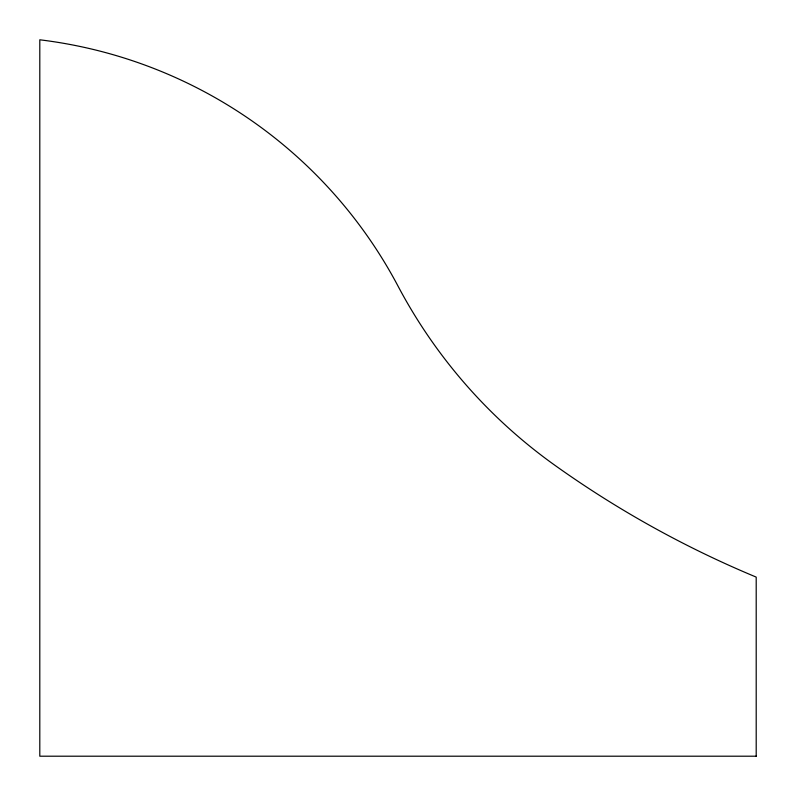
<?xml version="1.0" encoding="UTF-8"?>
<svg xmlns="http://www.w3.org/2000/svg" width="796" height="796" viewBox="0 0 796 796"><rect width="100%" height="100%" fill="white"/><g stroke="black" fill="none" stroke-linecap="round" stroke-linejoin="round"><path stroke-width="1.19" d="M756.2 756.2L39.8 756.2L39.8 39.8A469.162 469.162 0 0 1 398 286.062A517.559 517.559 0 0 0 554.712 465.163A1023.109 1023.109 0 0 0 756.2 577.1L756.2 756.2"/></g></svg>
